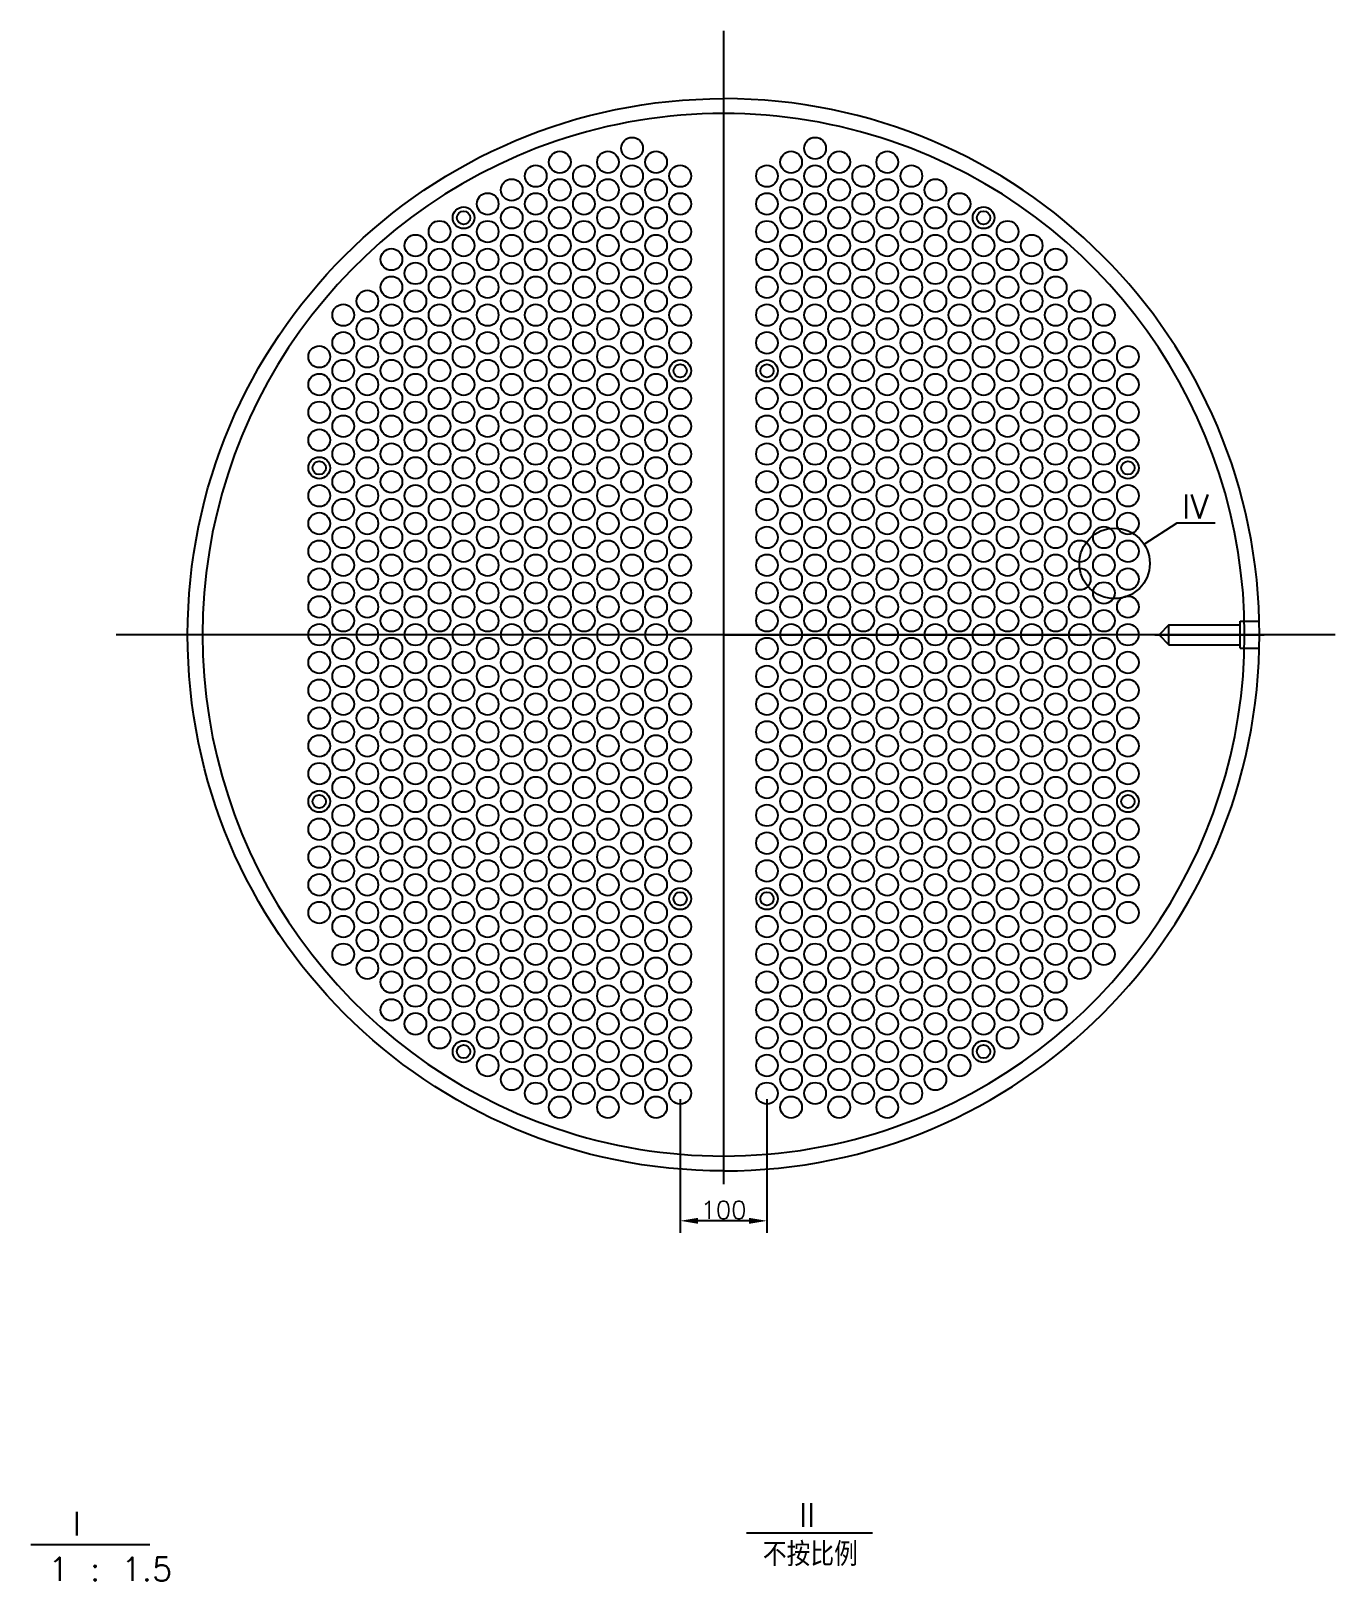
# Model space of a CAD drawing. Extents: x 49444 to 186345, y 41039 to 59803.
# Drawn here: x 130274 to 133563, y 49962 to 53870 of the extents above; entities that cross this region are included whole.
import ezdxf
from ezdxf.enums import TextEntityAlignment as Align

# ---------------------------------------------------------------- set-up
doc = ezdxf.new("R2010")
doc.units = 0
doc.header["$LTSCALE"] = 60
doc.header["$MEASUREMENT"] = 0
doc.header["$PDMODE"] = 3
doc.header["$PDSIZE"] = 0.001
doc.layers.get('0').update_dxf_attribs({"linetype": 'CONTINUOUS'})
doc.layers.get('DEFPOINTS').update_dxf_attribs({"linetype": 'CONTINUOUS'})
doc.styles.get("Standard").update_dxf_attribs({"font": 'txt.shx', "bigfont": 'hztxt.shx'})
doc.dimstyles.new('STANDARD$0', dxfattribs={"dimtxt": 3, "dimasz": 3, "dimexe": 2, "dimexo": 1, "dimgap": 0.5, "dimtad": 1, "dimdec": 0, "dimzin": 0, "dimdsep": 46, "dimtxsty": 'Standard', "dimcen": 1, "dimclrd": 256, "dimclre": 256, "dimclrt": 256, "dimadec": 0, "dimazin": 0, "dimtfac": 1.5, "dimtdec": 3, "dimtix": 1, "dimtmove": 0, "dimatfit": 2, "dimfxl": 0, "dimtolj": 1, "dimarcsym": 0})

# ---------------------------------------------------------------- blocks, each defined once
blk = doc.blocks.new('*D231')
at = {"lineweight": -2}
for p, q in [((131911.6, 51176.7), (131911.6, 50840.2)), ((132130.6, 51176.7), (132130.6, 50840.2)), ((132085.6, 50870.2), (131956.6, 50870.2))]:
    blk.add_line(p, q, dxfattribs=at)
for points in [[(131956.6, 50877.7), (131956.6, 50862.7), (131911.6, 50870.2)], [(132085.6, 50877.7), (132085.6, 50862.7), (132130.6, 50870.2)]]:
    blk.add_solid(points)
at = {"layer": 'DEFPOINTS', "color": 0}
for p in [(131911.6, 51191.7), (132130.6, 51191.7), (131911.6, 50870.2)]:
    blk.add_point(p, dxfattribs=at)
at = {"insert": (132021.1, 50897.6), "char_height": 45, "attachment_point": 5}
blk.add_mtext('\\A1;100', dxfattribs=at)

msp = doc.modelspace()

# ---------------------------------------------------------------- linework, layer by layer
for p, q in [((132021.138432, 53870.159637), (132021.138432, 50962.269197)), ((133563.352101, 52347.859232), (130489.067314, 52347.859232)), ((132853.182773, 52347.859237), (130562.388972, 52347.859237)), ((132853.182773, 52347.859237), (130562.388972, 52347.859237)), ((132960.411627, 52347.859237), (130588.841124, 52347.859237)), ((132021.138434, 52347.859237), (132939.419186, 52347.859237)), ((133108.474349, 52347.859232), (133385.080646, 52347.859232)), ((133144.560801, 52322.857985), (133324.150602, 52322.857985)), ((132078.581173, 50083.374473), (132396.404645, 50083.374473)), ((130274.228552, 50054.440233), (130573.928552, 50054.440233))]:
    msp.add_line(p, q)
for points in [[(132021.138434, 50996.114438, -0.9999993287), (132021.138434, 53699.604036, -0.318376864)], [(132021.138434, 50996.114438, 0.9999993287), (132021.138434, 53699.604036, 0.318376864)], [(132021.138432, 53662.167156, 0.0820985547), (131598.158488, 53592.243776, 0.0668410207)], [(132444.118381, 53592.243776, 0.0820985556), (132021.138432, 53662.167156, 0.0668410207)], [(131598.158487, 53592.243779, 0.716279559), (131598.158487, 51103.474695, 0.716279559)], [(133335.445593, 52347.859232, 0.3211924397), (132444.118382, 53592.243779, 0.3211924397)], [(132456.810497, 51107.861352, 0.318376864), (133335.445593, 52347.859232, 0.318376864)], [(131598.158488, 51103.474699, 0.0820985547), (132021.138432, 51033.551318, 0.0668410207)], [(132021.138432, 51033.551318, 0.0846706813), (132456.810496, 51107.861356, 0.0694072432)]]:
    msp.add_lwpolyline(points, format="xyb")
for points in [[(133081.800641, 52576.149229), (133164.920097, 52630.190054), (133260.707067, 52630.190054)], [(133144.560801, 52372.860485), (133119.741606, 52347.859235)], [(133144.560801, 52372.860485), (133324.150602, 52372.860485)], [(133144.560801, 52322.857985), (133144.560801, 52372.860485)], [(133324.150602, 52313.857535), (133324.150602, 52381.860935)], [(133324.150602, 52381.860935), (133372.45462, 52381.860935)], [(133119.741606, 52347.859235), (133144.560801, 52322.857985)], [(133324.150602, 52313.857535), (133372.45462, 52313.857535)]]:
    msp.add_lwpolyline(points)
for centre, radius in [((131790.253345, 53574.471956), 27.373622), ((132252.023524, 53574.471956), 27.373622), ((131608.176631, 53539.427497), 27.373622), ((131729.564931, 53539.427497), 27.373622), ((131850.947725, 53539.427497), 27.373622), ((132191.329144, 53539.427497), 27.373622), ((132312.711938, 53539.427497), 27.373622), ((132434.100238, 53539.427497), 27.373622), ((131547.488217, 53504.388086), 27.373622), ((131668.870551, 53504.388086), 27.373622), ((131790.253345, 53504.388086), 27.373622), ((131911.636597, 53504.388086), 27.373622), ((132130.640271, 53504.388086), 27.373622), ((132252.023524, 53504.388086), 27.373622), ((132373.406317, 53504.388086), 27.373622), ((132494.788652, 53504.388086), 27.373622), ((131486.793837, 53469.348675), 27.373622), ((131608.176631, 53469.348675), 27.373622), ((131729.564931, 53469.348675), 27.373622), ((131850.947725, 53469.348675), 27.373622), ((132191.329144, 53469.348675), 27.373622), ((132312.711938, 53469.348675), 27.373622), ((132434.100238, 53469.348675), 27.373622), ((132555.483032, 53469.348675), 27.373622), ((131365.411043, 53399.270772), 27.373622), ((131426.105423, 53434.309724), 27.373622), ((131486.793837, 53399.270772), 27.373622), ((131547.488217, 53434.309724), 27.373622), ((131608.176631, 53399.270772), 27.373622), ((131668.870551, 53434.309724), 27.373622), ((131729.564931, 53399.270772), 27.373622), ((131790.253345, 53434.309724), 27.373622), ((131850.947725, 53399.270772), 27.373622), ((131911.636597, 53434.309724), 27.373622), ((132130.640271, 53434.309724), 27.373622), ((132191.329144, 53399.270772), 27.373622), ((132252.023524, 53434.309724), 27.373622), ((132312.711938, 53399.270772), 27.373622), ((132373.406317, 53434.309724), 27.373622), ((132434.100238, 53399.270772), 27.373622), ((132494.788652, 53434.309724), 27.373622), ((132555.483032, 53399.270772), 27.373622), ((132616.171446, 53434.309724), 27.373622), ((132676.865825, 53399.270772), 27.373622), ((131304.72263, 53364.225854), 27.373622), ((131365.411043, 53399.270772), 16.743263), ((131426.105423, 53364.225854), 27.373622), ((131547.488217, 53364.225854), 27.373622), ((131668.870551, 53364.225854), 27.373622), ((131790.253345, 53364.225854), 27.373622), ((131911.636597, 53364.225854), 27.373622), ((132130.640271, 53364.225854), 27.373622), ((132252.023524, 53364.225854), 27.373622), ((132373.406317, 53364.225854), 27.373622), ((132494.788652, 53364.225854), 27.373622), ((132616.171446, 53364.225854), 27.373622), ((132676.865825, 53399.270772), 16.743263), ((132737.554239, 53364.225854), 27.373622), ((131244.02825, 53329.186443), 27.373622), ((131365.411043, 53329.186443), 27.373622), ((131486.793837, 53329.186443), 27.373622), ((131608.176631, 53329.186443), 27.373622), ((131729.564931, 53329.186443), 27.373622), ((131850.947725, 53329.186443), 27.373622), ((132191.329144, 53329.186443), 27.373622), ((132312.711938, 53329.186443), 27.373622), ((132434.100238, 53329.186443), 27.373622), ((132555.483032, 53329.186443), 27.373622), ((132676.865825, 53329.186443), 27.373622), ((132798.248619, 53329.186443), 27.373622), ((131183.339836, 53294.152998), 27.373622), ((131304.72263, 53294.147491), 27.373622), ((131426.105423, 53294.147491), 27.373622), ((131547.488217, 53294.147491), 27.373622), ((131668.870551, 53294.147491), 27.373622), ((131790.253345, 53294.147491), 27.373622), ((131911.636597, 53294.147491), 27.373622), ((132130.640271, 53294.147491), 27.373622), ((132252.023524, 53294.147491), 27.373622), ((132373.406317, 53294.147491), 27.373622), ((132494.788652, 53294.147491), 27.373622), ((132616.171446, 53294.147491), 27.373622), ((132737.554239, 53294.147491), 27.373622), ((132858.937033, 53294.152998), 27.373622), ((131244.02825, 53259.108539), 27.373622), ((131365.411043, 53259.108539), 27.373622), ((131486.793837, 53259.108539), 27.373622), ((131608.176631, 53259.108539), 27.373622), ((131729.564931, 53259.108539), 27.373622), ((131850.947725, 53259.108539), 27.373622), ((132191.329144, 53259.108539), 27.373622), ((132312.711938, 53259.108539), 27.373622), ((132434.100238, 53259.108539), 27.373622), ((132555.483032, 53259.108539), 27.373622), ((132676.865825, 53259.108539), 27.373622), ((132798.248619, 53259.108539), 27.373622), ((131183.339836, 53224.069128), 27.373622), ((131304.72263, 53224.069128), 27.373622), ((131426.105423, 53224.069128), 27.373622), ((131547.488217, 53224.069128), 27.373622), ((131668.870551, 53224.069128), 27.373622), ((131790.253345, 53224.069128), 27.373622), ((131911.636597, 53224.069128), 27.373622), ((132130.640271, 53224.069128), 27.373622), ((132252.023524, 53224.069128), 27.373622), ((132373.406317, 53224.069128), 27.373622), ((132494.788652, 53224.069128), 27.373622), ((132616.171446, 53224.069128), 27.373622), ((132737.554239, 53224.069128), 27.373622), ((132858.937033, 53224.069128), 27.373622), ((131122.645915, 53189.024669), 27.373622), ((131244.02825, 53189.024669), 27.373622), ((131365.411043, 53189.024669), 27.373622), ((131486.793837, 53189.024669), 27.373622), ((131608.176631, 53189.024669), 27.373622), ((131729.564931, 53189.024669), 27.373622), ((131850.947725, 53189.024669), 27.373622), ((132191.329144, 53189.024669), 27.373622), ((132312.711938, 53189.024669), 27.373622), ((132434.100238, 53189.024669), 27.373622), ((132555.483032, 53189.024669), 27.373622), ((132676.865825, 53189.024669), 27.373622), ((132798.248619, 53189.024669), 27.373622), ((132919.630953, 53189.024669), 27.373622), ((131061.951535, 53153.985258), 27.373622), ((131183.339836, 53153.985258), 27.373622), ((131304.72263, 53153.985258), 27.373622), ((131426.105423, 53153.985258), 27.373622), ((131547.488217, 53153.985258), 27.373622), ((131668.870551, 53153.985258), 27.373622), ((131790.253345, 53153.985258), 27.373622), ((131911.636597, 53153.985258), 27.373622), ((132130.640271, 53153.985258), 27.373622), ((132252.023524, 53153.985258), 27.373622), ((132373.406317, 53153.985258), 27.373622), ((132494.788652, 53153.985258), 27.373622), ((132616.171446, 53153.985258), 27.373622), ((132737.554239, 53153.985258), 27.373622), ((132858.937033, 53153.985258), 27.373622), ((132980.325333, 53153.985258), 27.373622), ((131061.951535, 53083.906896), 27.373622), ((131122.645915, 53118.945847), 27.373622), ((131183.339836, 53083.906896), 27.373622), ((131244.02825, 53118.945847), 27.373622), ((131304.72263, 53083.906896), 27.373622), ((131365.411043, 53118.945847), 27.373622), ((131426.105423, 53083.906896), 27.373622), ((131486.793837, 53118.945847), 27.373622), ((131547.488217, 53083.906896), 27.373622), ((131608.176631, 53118.945847), 27.373622), ((131668.870551, 53083.906896), 27.373622), ((131729.564931, 53118.945847), 27.373622), ((131790.253345, 53083.906896), 27.373622), ((131850.947725, 53118.945847), 27.373622), ((131911.636597, 53083.906896), 27.373622), ((132130.640271, 53083.906896), 27.373622), ((132191.329144, 53118.945847), 27.373622), ((132252.023524, 53083.906896), 27.373622), ((132312.711938, 53118.945847), 27.373622), ((132373.406317, 53083.906896), 27.373622), ((132434.100238, 53118.945847), 27.373622), ((132494.788652, 53083.906896), 27.373622), ((132555.483032, 53118.945847), 27.373622), ((132616.171446, 53083.906896), 27.373622), ((132676.865825, 53118.945847), 27.373622), ((132737.554239, 53083.906896), 27.373622), ((132798.248619, 53118.945847), 27.373622), ((132858.937033, 53083.906896), 27.373622), ((132919.630953, 53118.945847), 27.373622), ((132980.325333, 53083.906896), 27.373622), ((131001.263122, 53048.867944), 27.373622), ((131122.645915, 53048.867944), 27.373622), ((131244.02825, 53048.867944), 27.373622), ((131365.411043, 53048.867944), 27.373622), ((131486.793837, 53048.867944), 27.373622), ((131608.176631, 53048.867944), 27.373622), ((131729.564931, 53048.867944), 27.373622), ((131850.947725, 53048.867944), 27.373622), ((132191.329144, 53048.867944), 27.373622), ((132312.711938, 53048.867944), 27.373622), ((132434.100238, 53048.867944), 27.373622), ((132555.483032, 53048.867944), 27.373622), ((132676.865825, 53048.867944), 27.373622), ((132798.248619, 53048.867944), 27.373622), ((132919.630953, 53048.867944), 27.373622), ((133041.013747, 53048.867944), 27.373622), ((131061.951535, 53013.823026), 27.373622), ((131183.339836, 53013.823026), 27.373622), ((131304.72263, 53013.823026), 27.373622), ((131426.105423, 53013.823026), 27.373622), ((131547.488217, 53013.823026), 27.373622), ((131668.870551, 53013.823026), 27.373622), ((131790.253345, 53013.823026), 27.373622), ((131911.636597, 53013.428846), 27.373622), ((132130.640271, 53013.428846), 27.373622), ((132252.023524, 53013.823026), 27.373622), ((132373.406317, 53013.823026), 27.373622), ((132494.788652, 53013.823026), 27.373622), ((132616.171446, 53013.823026), 27.373622), ((132737.554239, 53013.823026), 27.373622), ((132858.937033, 53013.823026), 27.373622), ((132980.325333, 53013.823026), 27.373622), ((131001.263122, 52978.783615), 27.373622), ((131122.645915, 52978.783615), 27.373622), ((131244.02825, 52978.783615), 27.373622), ((131365.411043, 52978.783615), 27.373622), ((131486.793837, 52978.783615), 27.373622), ((131608.176631, 52978.783615), 27.373622), ((131729.564931, 52978.783615), 27.373622), ((131850.947725, 52978.783615), 27.373622), ((131911.636597, 53013.428846), 16.743263), ((132130.640271, 53013.428846), 16.743263), ((132191.329144, 52978.783615), 27.373622), ((132312.711938, 52978.783615), 27.373622), ((132434.100238, 52978.783615), 27.373622), ((132555.483032, 52978.783615), 27.373622), ((132676.865825, 52978.783615), 27.373622), ((132798.248619, 52978.783615), 27.373622), ((132919.630953, 52978.783615), 27.373622), ((133041.013747, 52978.783615), 27.373622), ((131061.951535, 52943.744663), 27.373622), ((131183.339836, 52943.744663), 27.373622), ((131304.72263, 52943.744663), 27.373622), ((131426.105423, 52943.744663), 27.373622), ((131547.488217, 52943.744663), 27.373622), ((131668.870551, 52943.744663), 27.373622), ((131790.253345, 52943.744663), 27.373622), ((131911.636597, 52943.744663), 27.373622), ((132130.640271, 52943.744663), 27.373622), ((132252.023524, 52943.744663), 27.373622), ((132373.406317, 52943.744663), 27.373622), ((132494.788652, 52943.744663), 27.373622), ((132616.171446, 52943.744663), 27.373622), ((132737.554239, 52943.744663), 27.373622), ((132858.937033, 52943.744663), 27.373622), ((132980.325333, 52943.744663), 27.373622), ((131001.263122, 52908.705711), 27.373622), ((131122.645915, 52908.705711), 27.373622), ((131244.02825, 52908.705711), 27.373622), ((131365.411043, 52908.705711), 27.373622), ((131486.793837, 52908.705711), 27.373622), ((131608.176631, 52908.705711), 27.373622), ((131729.564931, 52908.705711), 27.373622), ((131850.947725, 52908.705711), 27.373622), ((132191.329144, 52908.705711), 27.373622), ((132312.711938, 52908.705711), 27.373622), ((132434.100238, 52908.705711), 27.373622), ((132555.483032, 52908.705711), 27.373622), ((132676.865825, 52908.705711), 27.373622), ((132798.248619, 52908.705711), 27.373622), ((132919.630953, 52908.705711), 27.373622), ((133041.013747, 52908.705711), 27.373622), ((131061.951535, 52873.660793), 27.373622), ((131183.339836, 52873.660793), 27.373622), ((131304.72263, 52873.660793), 27.373622), ((131426.105423, 52873.660793), 27.373622), ((131547.488217, 52873.660793), 27.373622), ((131668.870551, 52873.660793), 27.373622), ((131790.253345, 52873.660793), 27.373622), ((131911.636597, 52873.660793), 27.373622), ((132130.640271, 52873.660793), 27.373622), ((132252.023524, 52873.660793), 27.373622), ((132373.406317, 52873.660793), 27.373622), ((132494.788652, 52873.660793), 27.373622), ((132616.171446, 52873.660793), 27.373622), ((132737.554239, 52873.660793), 27.373622), ((132858.937033, 52873.660793), 27.373622), ((132980.325333, 52873.660793), 27.373622), ((131001.263122, 52838.621382), 27.373622), ((131122.645915, 52838.621382), 27.373622), ((131244.02825, 52838.621382), 27.373622), ((131365.411043, 52838.621382), 27.373622), ((131486.793837, 52838.621382), 27.373622), ((131608.176631, 52838.621382), 27.373622), ((131729.564931, 52838.621382), 27.373622), ((131850.947725, 52838.621382), 27.373622), ((132191.329144, 52838.621382), 27.373622), ((132312.711938, 52838.621382), 27.373622), ((132434.100238, 52838.621382), 27.373622), ((132555.483032, 52838.621382), 27.373622), ((132676.865825, 52838.621382), 27.373622), ((132798.248619, 52838.621382), 27.373622), ((132919.630953, 52838.621382), 27.373622), ((133041.013747, 52838.621382), 27.373622), ((131061.951535, 52803.58243), 27.373622), ((131183.339836, 52803.58243), 27.373622), ((131304.72263, 52803.58243), 27.373622), ((131426.105423, 52803.58243), 27.373622), ((131547.488217, 52803.58243), 27.373622), ((131668.870551, 52803.58243), 27.373622), ((131790.253345, 52803.58243), 27.373622), ((131911.636597, 52803.58243), 27.373622), ((132130.640271, 52803.58243), 27.373622), ((132252.023524, 52803.58243), 27.373622), ((132373.406317, 52803.58243), 27.373622), ((132494.788652, 52803.58243), 27.373622), ((132616.171446, 52803.58243), 27.373622), ((132737.554239, 52803.58243), 27.373622), ((132858.937033, 52803.58243), 27.373622), ((132980.325333, 52803.58243), 27.373622), ((131001.263122, 52768.543478), 27.373622), ((131001.263122, 52768.543478), 16.743263), ((131061.951535, 52733.504067), 27.373622), ((131122.645915, 52768.543478), 27.373622), ((131183.339836, 52733.504067), 27.373622), ((131244.02825, 52768.543478), 27.373622), ((131304.72263, 52733.504067), 27.373622), ((131365.411043, 52768.543478), 27.373622), ((131426.105423, 52733.504067), 27.373622), ((131486.793837, 52768.543478), 27.373622), ((131547.488217, 52733.504067), 27.373622), ((131608.176631, 52768.543478), 27.373622), ((131668.870551, 52733.504067), 27.373622), ((131729.564931, 52768.543478), 27.373622), ((131790.253345, 52733.504067), 27.373622), ((131850.947725, 52768.543478), 27.373622), ((131911.636597, 52733.504067), 27.373622), ((132130.640271, 52733.504067), 27.373622), ((132191.329144, 52768.543478), 27.373622), ((132252.023524, 52733.504067), 27.373622), ((132312.711938, 52768.543478), 27.373622), ((132373.406317, 52733.504067), 27.373622), ((132434.100238, 52768.543478), 27.373622), ((132494.788652, 52733.504067), 27.373622), ((132555.483032, 52768.543478), 27.373622), ((132616.171446, 52733.504067), 27.373622), ((132676.865825, 52768.543478), 27.373622), ((132737.554239, 52733.504067), 27.373622), ((132798.248619, 52768.543478), 27.373622), ((132858.937033, 52733.504067), 27.373622), ((132919.630953, 52768.543478), 27.373622), ((132980.325333, 52733.504067), 27.373622), ((133041.013747, 52768.543478), 27.373622), ((133041.013747, 52768.543478), 16.743263), ((131001.263122, 52698.45915), 27.373622), ((131122.645915, 52698.45915), 27.373622), ((131244.02825, 52698.45915), 27.373622), ((131365.411043, 52698.45915), 27.373622), ((131486.793837, 52698.45915), 27.373622), ((131608.176631, 52698.45915), 27.373622), ((131729.564931, 52698.45915), 27.373622), ((131850.947725, 52698.45915), 27.373622), ((132191.329144, 52698.45915), 27.373622), ((132312.711938, 52698.45915), 27.373622), ((132434.100238, 52698.45915), 27.373622), ((132555.483032, 52698.45915), 27.373622), ((132676.865825, 52698.45915), 27.373622), ((132798.248619, 52698.45915), 27.373622), ((132919.630953, 52698.45915), 27.373622), ((133041.013747, 52698.45915), 27.373622), ((131061.951535, 52663.420198), 27.373622), ((131183.339836, 52663.420198), 27.373622), ((131304.72263, 52663.420198), 27.373622), ((131426.105423, 52663.420198), 27.373622), ((131547.488217, 52663.420198), 27.373622), ((131668.870551, 52663.420198), 27.373622), ((131790.253345, 52663.420198), 27.373622), ((131911.636597, 52663.420198), 27.373622), ((132130.640271, 52663.420198), 27.373622), ((132252.023524, 52663.420198), 27.373622), ((132373.406317, 52663.420198), 27.373622), ((132494.788652, 52663.420198), 27.373622), ((132616.171446, 52663.420198), 27.373622), ((132737.554239, 52663.420198), 27.373622), ((132858.937033, 52663.420198), 27.373622), ((132980.325333, 52663.420198), 27.373622), ((131001.263122, 52628.380787), 27.373622), ((131122.645915, 52628.380787), 27.373622), ((131244.02825, 52628.380787), 27.373622), ((131365.411043, 52628.380787), 27.373622), ((131486.793837, 52628.380787), 27.373622), ((131608.176631, 52628.380787), 27.373622), ((131729.564931, 52628.380787), 27.373622), ((131850.947725, 52628.380787), 27.373622), ((132191.329144, 52628.380787), 27.373622), ((132312.711938, 52628.380787), 27.373622), ((132434.100238, 52628.380787), 27.373622), ((132555.483032, 52628.380787), 27.373622), ((132676.865825, 52628.380787), 27.373622), ((132798.248619, 52628.380787), 27.373622), ((132919.630953, 52628.380787), 27.373622), ((133041.013747, 52628.380787), 27.373622), ((131061.951535, 52593.341835), 27.373622), ((131183.339836, 52593.341835), 27.373622), ((131304.72263, 52593.341835), 27.373622), ((131426.105423, 52593.341835), 27.373622), ((131547.488217, 52593.341835), 27.373622), ((131668.870551, 52593.341835), 27.373622), ((131790.253345, 52593.341835), 27.373622), ((131911.636597, 52593.341835), 27.373622), ((132130.640271, 52593.341835), 27.373622), ((132252.023524, 52593.341835), 27.373622), ((132373.406317, 52593.341835), 27.373622), ((132494.788652, 52593.341835), 27.373622), ((132616.171446, 52593.341835), 27.373622), ((132737.554239, 52593.341835), 27.373622), ((132858.937033, 52593.341835), 27.373622), ((133007.330846, 52527.732054), 88.825521), ((132980.325333, 52593.341835), 27.373622), ((131001.263122, 52558.302424), 27.373622), ((131122.645915, 52558.302424), 27.373622), ((131244.02825, 52558.302424), 27.373622), ((131365.411043, 52558.302424), 27.373622), ((131486.793837, 52558.302424), 27.373622), ((131608.176631, 52558.302424), 27.373622), ((131729.564931, 52558.302424), 27.373622), ((131850.947725, 52558.302424), 27.373622), ((132191.329144, 52558.302424), 27.373622), ((132312.711938, 52558.302424), 27.373622), ((132434.100238, 52558.302424), 27.373622), ((132555.483032, 52558.302424), 27.373622), ((132676.865825, 52558.302424), 27.373622), ((132798.248619, 52558.302424), 27.373622), ((132919.630953, 52558.302424), 27.373622), ((133041.013747, 52558.302424), 27.373622), ((131061.951535, 52523.257965), 27.373622), ((131183.339836, 52523.257965), 27.373622), ((131304.72263, 52523.257965), 27.373622), ((131426.105423, 52523.257965), 27.373622), ((131547.488217, 52523.257965), 27.373622), ((131668.870551, 52523.257965), 27.373622), ((131790.253345, 52523.257965), 27.373622), ((131911.636597, 52523.257965), 27.373622), ((132130.640271, 52523.257965), 27.373622), ((132252.023524, 52523.257965), 27.373622), ((132373.406317, 52523.257965), 27.373622), ((132494.788652, 52523.257965), 27.373622), ((132616.171446, 52523.257965), 27.373622), ((132737.554239, 52523.257965), 27.373622), ((132858.937033, 52523.257965), 27.373622), ((132980.325333, 52523.257965), 27.373622), ((131001.263122, 52488.218554), 27.373622), ((131122.645915, 52488.218554), 27.373622), ((131244.02825, 52488.218554), 27.373622), ((131365.411043, 52488.218554), 27.373622), ((131486.793837, 52488.218554), 27.373622), ((131608.176631, 52488.218554), 27.373622), ((131729.564931, 52488.218554), 27.373622), ((131850.947725, 52488.218554), 27.373622), ((132191.329144, 52488.218554), 27.373622), ((132312.711938, 52488.218554), 27.373622), ((132434.100238, 52488.218554), 27.373622), ((132555.483032, 52488.218554), 27.373622), ((132676.865825, 52488.218554), 27.373622), ((132798.248619, 52488.218554), 27.373622), ((132919.630953, 52488.218554), 27.373622), ((133041.013747, 52488.218554), 27.373622), ((131061.951535, 52453.179143), 27.373622), ((131183.339836, 52453.179143), 27.373622), ((131304.72263, 52453.179143), 27.373622), ((131426.105423, 52453.179143), 27.373622), ((131547.488217, 52453.179143), 27.373622), ((131668.870551, 52453.179143), 27.373622), ((131790.253345, 52453.179143), 27.373622), ((131911.636597, 52453.179143), 27.373622), ((132130.640271, 52453.179143), 27.373622), ((132252.023524, 52453.179143), 27.373622), ((132373.406317, 52453.179143), 27.373622), ((132494.788652, 52453.179143), 27.373622), ((132616.171446, 52453.179143), 27.373622), ((132737.554239, 52453.179143), 27.373622), ((132858.937033, 52453.179143), 27.373622), ((132980.325333, 52453.179143), 27.373622), ((131001.263122, 52418.140191), 27.373622), ((131061.951535, 52383.095732), 27.373622), ((131122.645915, 52418.140191), 27.373622), ((131183.339836, 52383.095732), 27.373622), ((131244.02825, 52418.140191), 27.373622), ((131304.72263, 52383.095732), 27.373622), ((131365.411043, 52418.140191), 27.373622), ((131426.105423, 52383.095732), 27.373622), ((131486.793837, 52418.140191), 27.373622), ((131547.488217, 52383.095732), 27.373622), ((131608.176631, 52418.140191), 27.373622), ((131668.870551, 52383.095732), 27.373622), ((131729.564931, 52418.140191), 27.373622), ((131790.253345, 52383.095732), 27.373622), ((131850.947725, 52418.140191), 27.373622), ((131911.636597, 52383.095732), 27.373622), ((132130.640271, 52383.095732), 27.373622), ((132191.329144, 52418.140191), 27.373622), ((132252.023524, 52383.095732), 27.373622), ((132312.711938, 52418.140191), 27.373622), ((132373.406317, 52383.095732), 27.373622), ((132434.100238, 52418.140191), 27.373622), ((132494.788652, 52383.095732), 27.373622), ((132555.483032, 52418.140191), 27.373622), ((132616.171446, 52383.095732), 27.373622), ((132676.865825, 52418.140191), 27.373622), ((132737.554239, 52383.095732), 27.373622), ((132798.248619, 52418.140191), 27.373622), ((132858.937033, 52383.095732), 27.373622), ((132919.630953, 52418.140191), 27.373622), ((132980.325333, 52383.095732), 27.373622), ((133041.013747, 52418.140191), 27.373622), ((131001.263122, 52348.056322), 27.373622), ((131122.645915, 52348.056322), 27.373622), ((131244.02825, 52348.056322), 27.373622), ((131365.411043, 52348.056322), 27.373622), ((131486.793837, 52348.056322), 27.373622), ((131608.176631, 52348.056322), 27.373622), ((131729.564931, 52348.056322), 27.373622), ((131850.947725, 52348.056322), 27.373622), ((132191.329144, 52348.056322), 27.373622), ((132312.711938, 52348.056322), 27.373622), ((132434.100238, 52348.056322), 27.373622), ((132555.483032, 52348.056322), 27.373622), ((132676.865825, 52348.056322), 27.373622), ((132798.248619, 52348.056322), 27.373622), ((132919.630953, 52348.056322), 27.373622), ((133041.013747, 52348.056322), 27.373622), ((131061.951535, 52313.016911), 27.373622), ((131183.339836, 52313.016911), 27.373622), ((131304.72263, 52313.016911), 27.373622), ((131426.105423, 52313.016911), 27.373622), ((131547.488217, 52313.016911), 27.373622), ((131668.870551, 52313.016911), 27.373622), ((131790.253345, 52313.016911), 27.373622), ((131911.636597, 52313.016911), 27.373622), ((132130.640271, 52313.016911), 27.373622), ((132252.023524, 52313.016911), 27.373622), ((132373.406317, 52313.016911), 27.373622), ((132494.788652, 52313.016911), 27.373622), ((132616.171446, 52313.016911), 27.373622), ((132737.554239, 52313.016911), 27.373622), ((132858.937033, 52313.016911), 27.373622), ((132980.325333, 52313.016911), 27.373622), ((131001.263122, 52277.977959), 27.373622), ((131122.645915, 52277.977959), 27.373622), ((131244.02825, 52277.977959), 27.373622), ((131365.411043, 52277.977959), 27.373622), ((131486.793837, 52277.977959), 27.373622), ((131608.176631, 52277.977959), 27.373622), ((131729.564931, 52277.977959), 27.373622), ((131850.947725, 52277.977959), 27.373622), ((132191.329144, 52277.977959), 27.373622), ((132312.711938, 52277.977959), 27.373622), ((132434.100238, 52277.977959), 27.373622), ((132555.483032, 52277.977959), 27.373622), ((132676.865825, 52277.977959), 27.373622), ((132798.248619, 52277.977959), 27.373622), ((132919.630953, 52277.977959), 27.373622), ((133041.013747, 52277.977959), 27.373622), ((131061.951535, 52242.939007), 27.373622), ((131183.339836, 52242.939007), 27.373622), ((131304.72263, 52242.939007), 27.373622), ((131426.105423, 52242.939007), 27.373622), ((131547.488217, 52242.939007), 27.373622), ((131668.870551, 52242.939007), 27.373622), ((131790.253345, 52242.939007), 27.373622), ((131911.636597, 52242.939007), 27.373622), ((132130.640271, 52242.939007), 27.373622), ((132252.023524, 52242.939007), 27.373622), ((132373.406317, 52242.939007), 27.373622), ((132494.788652, 52242.939007), 27.373622), ((132616.171446, 52242.939007), 27.373622), ((132737.554239, 52242.939007), 27.373622), ((132858.937033, 52242.939007), 27.373622), ((132980.325333, 52242.939007), 27.373622), ((131001.263122, 52207.894089), 27.373622), ((131122.645915, 52207.894089), 27.373622), ((131244.02825, 52207.894089), 27.373622), ((131365.411043, 52207.894089), 27.373622), ((131486.793837, 52207.894089), 27.373622), ((131608.176631, 52207.894089), 27.373622), ((131729.564931, 52207.894089), 27.373622), ((131850.947725, 52207.894089), 27.373622), ((132191.329144, 52207.894089), 27.373622), ((132312.711938, 52207.894089), 27.373622), ((132434.100238, 52207.894089), 27.373622), ((132555.483032, 52207.894089), 27.373622), ((132676.865825, 52207.894089), 27.373622), ((132798.248619, 52207.894089), 27.373622), ((132919.630953, 52207.894089), 27.373622), ((133041.013747, 52207.894089), 27.373622), ((131061.951535, 52172.854678), 27.373622), ((131183.339836, 52172.854678), 27.373622), ((131304.72263, 52172.854678), 27.373622), ((131426.105423, 52172.854678), 27.373622), ((131547.488217, 52172.854678), 27.373622), ((131668.870551, 52172.854678), 27.373622), ((131790.253345, 52172.854678), 27.373622), ((131911.636597, 52172.854678), 27.373622), ((132130.640271, 52172.854678), 27.373622), ((132252.023524, 52172.854678), 27.373622), ((132373.406317, 52172.854678), 27.373622), ((132494.788652, 52172.854678), 27.373622), ((132616.171446, 52172.854678), 27.373622), ((132737.554239, 52172.854678), 27.373622), ((132858.937033, 52172.854678), 27.373622), ((132980.325333, 52172.854678), 27.373622), ((131001.263122, 52137.815726), 27.373622), ((131122.645915, 52137.815726), 27.373622), ((131244.02825, 52137.815726), 27.373622), ((131365.411043, 52137.815726), 27.373622), ((131486.793837, 52137.815726), 27.373622), ((131608.176631, 52137.815726), 27.373622), ((131729.564931, 52137.815726), 27.373622), ((131850.947725, 52137.815726), 27.373622), ((132191.329144, 52137.815726), 27.373622), ((132312.711938, 52137.815726), 27.373622), ((132434.100238, 52137.815726), 27.373622), ((132555.483032, 52137.815726), 27.373622), ((132676.865825, 52137.815726), 27.373622), ((132798.248619, 52137.815726), 27.373622), ((132919.630953, 52137.815726), 27.373622), ((133041.013747, 52137.815726), 27.373622), ((131001.263122, 52067.737363), 27.373622), ((131061.951535, 52102.776315), 27.373622), ((131122.645915, 52067.737363), 27.373622), ((131183.339836, 52102.776315), 27.373622), ((131244.02825, 52067.737363), 27.373622), ((131304.72263, 52102.776315), 27.373622), ((131365.411043, 52067.737363), 27.373622), ((131426.105423, 52102.776315), 27.373622), ((131486.793837, 52067.737363), 27.373622), ((131547.488217, 52102.776315), 27.373622), ((131608.176631, 52067.737363), 27.373622), ((131668.870551, 52102.776315), 27.373622), ((131729.564931, 52067.737363), 27.373622), ((131790.253345, 52102.776315), 27.373622), ((131850.947725, 52067.737363), 27.373622), ((131911.636597, 52102.776315), 27.373622), ((132130.640271, 52102.776315), 27.373622), ((132191.329144, 52067.737363), 27.373622), ((132252.023524, 52102.776315), 27.373622), ((132312.711938, 52067.737363), 27.373622), ((132373.406317, 52102.776315), 27.373622), ((132434.100238, 52067.737363), 27.373622), ((132494.788652, 52102.776315), 27.373622), ((132555.483032, 52067.737363), 27.373622), ((132616.171446, 52102.776315), 27.373622), ((132676.865825, 52067.737363), 27.373622), ((132737.554239, 52102.776315), 27.373622), ((132798.248619, 52067.737363), 27.373622), ((132858.937033, 52102.776315), 27.373622), ((132919.630953, 52067.737363), 27.373622), ((132980.325333, 52102.776315), 27.373622), ((133041.013747, 52067.737363), 27.373622), ((131061.951535, 52032.692445), 27.373622), ((131183.339836, 52032.692445), 27.373622), ((131304.72263, 52032.692445), 27.373622), ((131426.105423, 52032.692445), 27.373622), ((131547.488217, 52032.692445), 27.373622), ((131668.870551, 52032.692445), 27.373622), ((131790.253345, 52032.692445), 27.373622), ((131911.636597, 52032.692445), 27.373622), ((132130.640271, 52032.692445), 27.373622), ((132252.023524, 52032.692445), 27.373622), ((132373.406317, 52032.692445), 27.373622), ((132494.788652, 52032.692445), 27.373622), ((132616.171446, 52032.692445), 27.373622), ((132737.554239, 52032.692445), 27.373622), ((132858.937033, 52032.692445), 27.373622), ((132980.325333, 52032.692445), 27.373622), ((131001.263122, 51997.653494), 27.373622), ((131122.645915, 51997.653494), 27.373622), ((131244.02825, 51997.653494), 27.373622), ((131365.411043, 51997.653494), 27.373622), ((131486.793837, 51997.653494), 27.373622), ((131608.176631, 51997.653494), 27.373622), ((131729.564931, 51997.653494), 27.373622), ((131850.947725, 51997.653494), 27.373622), ((132191.329144, 51997.653494), 27.373622), ((132312.711938, 51997.653494), 27.373622), ((132434.100238, 51997.653494), 27.373622), ((132555.483032, 51997.653494), 27.373622), ((132676.865825, 51997.653494), 27.373622), ((132798.248619, 51997.653494), 27.373622), ((132919.630953, 51997.653494), 27.373622), ((133041.013747, 51997.653494), 27.373622), ((131061.951535, 51962.614083), 27.373622), ((131183.339836, 51962.614083), 27.373622), ((131304.72263, 51962.614083), 27.373622), ((131426.105423, 51962.614083), 27.373622), ((131547.488217, 51962.614083), 27.373622), ((131668.870551, 51962.614083), 27.373622), ((131790.253345, 51962.614083), 27.373622), ((131911.636597, 51962.614083), 27.373622), ((132130.640271, 51962.614083), 27.373622), ((132252.023524, 51962.614083), 27.373622), ((132373.406317, 51962.614083), 27.373622), ((132494.788652, 51962.614083), 27.373622), ((132616.171446, 51962.614083), 27.373622), ((132737.554239, 51962.614083), 27.373622), ((132858.937033, 51962.614083), 27.373622), ((132980.325333, 51962.614083), 27.373622), ((131001.263122, 51927.575131), 27.373622), ((131001.263122, 51927.575131), 16.743263), ((131122.645915, 51927.575131), 27.373622), ((131244.02825, 51927.575131), 27.373622), ((131365.411043, 51927.575131), 27.373622), ((131486.793837, 51927.575131), 27.373622), ((131608.176631, 51927.575131), 27.373622), ((131729.564931, 51927.575131), 27.373622), ((131850.947725, 51927.575131), 27.373622), ((132191.329144, 51927.575131), 27.373622), ((132312.711938, 51927.575131), 27.373622), ((132434.100238, 51927.575131), 27.373622), ((132555.483032, 51927.575131), 27.373622), ((132676.865825, 51927.575131), 27.373622), ((132798.248619, 51927.575131), 27.373622), ((132919.630953, 51927.575131), 27.373622), ((133041.013747, 51927.575131), 27.373622), ((133041.013747, 51927.575131), 16.743263), ((131061.951535, 51892.530213), 27.373622), ((131183.339836, 51892.530213), 27.373622), ((131304.72263, 51892.530213), 27.373622), ((131426.105423, 51892.530213), 27.373622), ((131547.488217, 51892.530213), 27.373622), ((131668.870551, 51892.530213), 27.373622), ((131790.253345, 51892.530213), 27.373622), ((131911.636597, 51892.530213), 27.373622), ((132130.640271, 51892.530213), 27.373622), ((132252.023524, 51892.530213), 27.373622), ((132373.406317, 51892.530213), 27.373622), ((132494.788652, 51892.530213), 27.373622), ((132616.171446, 51892.530213), 27.373622), ((132737.554239, 51892.530213), 27.373622), ((132858.937033, 51892.530213), 27.373622), ((132980.325333, 51892.530213), 27.373622), ((131001.263122, 51857.491261), 27.373622), ((131122.645915, 51857.491261), 27.373622), ((131244.02825, 51857.491261), 27.373622), ((131365.411043, 51857.491261), 27.373622), ((131486.793837, 51857.491261), 27.373622), ((131608.176631, 51857.491261), 27.373622), ((131729.564931, 51857.491261), 27.373622), ((131850.947725, 51857.491261), 27.373622), ((132191.329144, 51857.491261), 27.373622), ((132312.711938, 51857.491261), 27.373622), ((132434.100238, 51857.491261), 27.373622), ((132555.483032, 51857.491261), 27.373622), ((132676.865825, 51857.491261), 27.373622), ((132798.248619, 51857.491261), 27.373622), ((132919.630953, 51857.491261), 27.373622), ((133041.013747, 51857.491261), 27.373622), ((131061.951535, 51822.45185), 27.373622), ((131183.339836, 51822.45185), 27.373622), ((131304.72263, 51822.45185), 27.373622), ((131426.105423, 51822.45185), 27.373622), ((131547.488217, 51822.45185), 27.373622), ((131668.870551, 51822.45185), 27.373622), ((131790.253345, 51822.45185), 27.373622), ((131911.636597, 51822.45185), 27.373622), ((132130.640271, 51822.45185), 27.373622), ((132252.023524, 51822.45185), 27.373622), ((132373.406317, 51822.45185), 27.373622), ((132494.788652, 51822.45185), 27.373622), ((132616.171446, 51822.45185), 27.373622), ((132737.554239, 51822.45185), 27.373622), ((132858.937033, 51822.45185), 27.373622), ((132980.325333, 51822.45185), 27.373622), ((131001.263122, 51787.412898), 27.373622), ((131122.645915, 51787.412898), 27.373622), ((131244.02825, 51787.412898), 27.373622), ((131365.411043, 51787.412898), 27.373622), ((131486.793837, 51787.412898), 27.373622), ((131608.176631, 51787.412898), 27.373622), ((131729.564931, 51787.412898), 27.373622), ((131850.947725, 51787.412898), 27.373622), ((132191.329144, 51787.412898), 27.373622), ((132312.711938, 51787.412898), 27.373622), ((132434.100238, 51787.412898), 27.373622), ((132555.483032, 51787.412898), 27.373622), ((132676.865825, 51787.412898), 27.373622), ((132798.248619, 51787.412898), 27.373622), ((132919.630953, 51787.412898), 27.373622), ((133041.013747, 51787.412898), 27.373622), ((131001.263122, 51717.328569), 27.373622), ((131061.951535, 51752.373487), 27.373622), ((131122.645915, 51717.328569), 27.373622), ((131183.339836, 51752.373487), 27.373622), ((131244.02825, 51717.328569), 27.373622), ((131304.72263, 51752.373487), 27.373622), ((131365.411043, 51717.328569), 27.373622), ((131426.105423, 51752.373487), 27.373622), ((131486.793837, 51717.328569), 27.373622), ((131547.488217, 51752.373487), 27.373622), ((131608.176631, 51717.328569), 27.373622), ((131668.870551, 51752.373487), 27.373622), ((131729.564931, 51717.328569), 27.373622), ((131790.253345, 51752.373487), 27.373622), ((131850.947725, 51717.328569), 27.373622), ((131911.636597, 51752.373487), 27.373622), ((132130.640271, 51752.373487), 27.373622), ((132191.329144, 51717.328569), 27.373622), ((132252.023524, 51752.373487), 27.373622), ((132312.711938, 51717.328569), 27.373622), ((132373.406317, 51752.373487), 27.373622), ((132434.100238, 51717.328569), 27.373622), ((132494.788652, 51752.373487), 27.373622), ((132555.483032, 51717.328569), 27.373622), ((132616.171446, 51752.373487), 27.373622), ((132676.865825, 51717.328569), 27.373622), ((132737.554239, 51752.373487), 27.373622), ((132798.248619, 51717.328569), 27.373622), ((132858.937033, 51752.373487), 27.373622), ((132919.630953, 51717.328569), 27.373622), ((132980.325333, 51752.373487), 27.373622), ((133041.013747, 51717.328569), 27.373622), ((131061.951535, 51682.289617), 27.373622), ((131183.339836, 51682.289617), 27.373622), ((131304.72263, 51682.289617), 27.373622), ((131426.105423, 51682.289617), 27.373622), ((131547.488217, 51682.289617), 27.373622), ((131668.870551, 51682.289617), 27.373622), ((131790.253345, 51682.289617), 27.373622), ((131911.636597, 51682.289617), 27.373622), ((132130.640271, 51682.289617), 27.373622), ((132252.023524, 51682.289617), 27.373622), ((132373.406317, 51682.289617), 27.373622), ((132494.788652, 51682.289617), 27.373622), ((132616.171446, 51682.289617), 27.373622), ((132737.554239, 51682.289617), 27.373622), ((132858.937033, 51682.289617), 27.373622), ((132980.325333, 51682.289617), 27.373622), ((131001.263122, 51647.250207), 27.373622), ((131122.645915, 51647.250207), 27.373622), ((131244.02825, 51647.250207), 27.373622), ((131365.411043, 51647.250207), 27.373622), ((131486.793837, 51647.250207), 27.373622), ((131608.176631, 51647.250207), 27.373622), ((131729.564931, 51647.250207), 27.373622), ((131850.947725, 51647.250207), 27.373622), ((131911.636597, 51682.289617), 16.743263), ((132130.640271, 51682.289617), 16.743263), ((132191.329144, 51647.250207), 27.373622), ((132312.711938, 51647.250207), 27.373622), ((132434.100238, 51647.250207), 27.373622), ((132555.483032, 51647.250207), 27.373622), ((132676.865825, 51647.250207), 27.373622), ((132798.248619, 51647.250207), 27.373622), ((132919.630953, 51647.250207), 27.373622), ((133041.013747, 51647.250207), 27.373622), ((131061.951535, 51612.211255), 27.373622), ((131183.339836, 51612.211255), 27.373622), ((131304.72263, 51612.211255), 27.373622), ((131426.105423, 51612.211255), 27.373622), ((131547.488217, 51612.211255), 27.373622), ((131668.870551, 51612.211255), 27.373622), ((131790.253345, 51612.211255), 27.373622), ((131911.636597, 51612.211255), 27.373622), ((132130.640271, 51612.211255), 27.373622), ((132252.023524, 51612.211255), 27.373622), ((132373.406317, 51612.211255), 27.373622), ((132494.788652, 51612.211255), 27.373622), ((132616.171446, 51612.211255), 27.373622), ((132737.554239, 51612.211255), 27.373622), ((132858.937033, 51612.211255), 27.373622), ((132980.325333, 51612.211255), 27.373622), ((131122.645915, 51577.172303), 27.373622), ((131244.02825, 51577.172303), 27.373622), ((131365.411043, 51577.172303), 27.373622), ((131486.793837, 51577.172303), 27.373622), ((131608.176631, 51577.172303), 27.373622), ((131729.564931, 51577.172303), 27.373622), ((131850.947725, 51577.172303), 27.373622), ((132191.329144, 51577.172303), 27.373622), ((132312.711938, 51577.172303), 27.373622), ((132434.100238, 51577.172303), 27.373622), ((132555.483032, 51577.172303), 27.373622), ((132676.865825, 51577.172303), 27.373622), ((132798.248619, 51577.172303), 27.373622), ((132919.630953, 51577.172303), 27.373622), ((131061.951535, 51542.132892), 27.373622), ((131183.339836, 51542.127385), 27.373622), ((131304.72263, 51542.127385), 27.373622), ((131426.105423, 51542.127385), 27.373622), ((131547.488217, 51542.127385), 27.373622), ((131668.870551, 51542.127385), 27.373622), ((131790.253345, 51542.127385), 27.373622), ((131911.636597, 51542.127385), 27.373622), ((132130.640271, 51542.127385), 27.373622), ((132252.023524, 51542.127385), 27.373622), ((132373.406317, 51542.127385), 27.373622), ((132494.788652, 51542.127385), 27.373622), ((132616.171446, 51542.127385), 27.373622), ((132737.554239, 51542.127385), 27.373622), ((132858.937033, 51542.127385), 27.373622), ((132980.325333, 51542.132892), 27.373622), ((131122.645915, 51507.087974), 27.373622), ((131244.02825, 51507.087974), 27.373622), ((131365.411043, 51507.087974), 27.373622), ((131486.793837, 51507.087974), 27.373622), ((131608.176631, 51507.087974), 27.373622), ((131729.564931, 51507.087974), 27.373622), ((131850.947725, 51507.087974), 27.373622), ((132191.329144, 51507.087974), 27.373622), ((132312.711938, 51507.087974), 27.373622), ((132434.100238, 51507.087974), 27.373622), ((132555.483032, 51507.087974), 27.373622), ((132676.865825, 51507.087974), 27.373622), ((132798.248619, 51507.087974), 27.373622), ((132919.630953, 51507.087974), 27.373622), ((131183.339836, 51472.049022), 27.373622), ((131304.72263, 51472.049022), 27.373622), ((131426.105423, 51472.049022), 27.373622), ((131547.488217, 51472.049022), 27.373622), ((131668.870551, 51472.049022), 27.373622), ((131790.253345, 51472.049022), 27.373622), ((131911.636597, 51472.049022), 27.373622), ((132130.640271, 51472.049022), 27.373622), ((132252.023524, 51472.049022), 27.373622), ((132373.406317, 51472.049022), 27.373622), ((132494.788652, 51472.049022), 27.373622), ((132616.171446, 51472.049022), 27.373622), ((132737.554239, 51472.049022), 27.373622), ((132858.937033, 51472.049022), 27.373622), ((131244.02825, 51437.004104), 27.373622), ((131365.411043, 51437.004104), 27.373622), ((131486.793837, 51437.004104), 27.373622), ((131608.176631, 51437.004104), 27.373622), ((131729.564931, 51437.004104), 27.373622), ((131850.947725, 51437.004104), 27.373622), ((132191.329144, 51437.004104), 27.373622), ((132312.711938, 51437.004104), 27.373622), ((132434.100238, 51437.004104), 27.373622), ((132555.483032, 51437.004104), 27.373622), ((132676.865825, 51437.004104), 27.373622), ((132798.248619, 51437.004104), 27.373622), ((131183.339836, 51401.965152), 27.373622), ((131244.02825, 51366.920234), 27.373622), ((131304.72263, 51401.965152), 27.373622), ((131365.411043, 51366.9262), 27.373622), ((131426.105423, 51401.965152), 27.373622), ((131486.793837, 51366.9262), 27.373622), ((131547.488217, 51401.965152), 27.373622), ((131608.176631, 51366.9262), 27.373622), ((131668.870551, 51401.965152), 27.373622), ((131729.564931, 51366.9262), 27.373622), ((131790.253345, 51401.965152), 27.373622), ((131850.947725, 51366.9262), 27.373622), ((131911.636597, 51401.965152), 27.373622), ((132130.640271, 51401.965152), 27.373622), ((132191.329144, 51366.9262), 27.373622), ((132252.023524, 51401.965152), 27.373622), ((132312.711938, 51366.9262), 27.373622), ((132373.406317, 51401.965152), 27.373622), ((132434.100238, 51366.9262), 27.373622), ((132494.788652, 51401.965152), 27.373622), ((132555.483032, 51366.9262), 27.373622), ((132616.171446, 51401.965152), 27.373622), ((132676.865825, 51366.9262), 27.373622), ((132737.554239, 51401.965152), 27.373622), ((132798.248619, 51366.920234), 27.373622), ((132858.937033, 51401.965152), 27.373622), ((131304.72263, 51331.881282), 27.373622), ((131426.105423, 51331.886789), 27.373622), ((131547.488217, 51331.886789), 27.373622), ((131668.870551, 51331.886789), 27.373622), ((131790.253345, 51331.886789), 27.373622), ((131911.636597, 51331.886789), 27.373622), ((132130.640271, 51331.886789), 27.373622), ((132252.023524, 51331.886789), 27.373622), ((132373.406317, 51331.886789), 27.373622), ((132494.788652, 51331.886789), 27.373622), ((132616.171446, 51331.886789), 27.373622), ((132737.554239, 51331.881282), 27.373622), ((131365.411043, 51296.841872), 27.373622), ((131365.411043, 51296.841872), 16.743263), ((131486.793837, 51296.841872), 27.373622), ((131608.176631, 51296.841872), 27.373622), ((131729.564931, 51296.841872), 27.373622), ((131850.947725, 51296.841872), 27.373622), ((132191.329144, 51296.841872), 27.373622), ((132312.711938, 51296.841872), 27.373622), ((132434.100238, 51296.841872), 27.373622), ((132555.483032, 51296.841872), 27.373622), ((132676.865825, 51296.841872), 27.373622), ((132676.865825, 51296.841872), 16.743263), ((131426.105423, 51261.80292), 27.373622), ((131547.488217, 51261.80292), 27.373622), ((131668.870551, 51261.80292), 27.373622), ((131790.253345, 51261.80292), 27.373622), ((131911.636597, 51261.80292), 27.373622), ((132130.640271, 51261.80292), 27.373622), ((132252.023524, 51261.80292), 27.373622), ((132373.406317, 51261.80292), 27.373622), ((132494.788652, 51261.80292), 27.373622), ((132616.171446, 51261.80292), 27.373622), ((131486.793837, 51226.763968), 27.373622), ((131608.176631, 51226.763968), 27.373622), ((131729.564931, 51226.763968), 27.373622), ((131850.947725, 51226.763968), 27.373622), ((132191.329144, 51226.763968), 27.373622), ((132312.711938, 51226.763968), 27.373622), ((132434.100238, 51226.763968), 27.373622), ((132555.483032, 51226.763968), 27.373622), ((131547.488217, 51191.71905), 27.373622), ((131668.870551, 51191.724557), 27.373622), ((131790.253345, 51191.724557), 27.373622), ((131911.636597, 51191.724557), 27.373622), ((132130.640271, 51191.724557), 27.373622), ((132252.023524, 51191.724557), 27.373622), ((132373.406317, 51191.724557), 27.373622), ((132494.788652, 51191.71905), 27.373622), ((131608.176631, 51156.686064), 27.373622), ((131729.564931, 51156.685146), 27.373622), ((131850.947725, 51156.685146), 27.373622), ((132191.329144, 51156.685146), 27.373622), ((132312.711938, 51156.685146), 27.373622), ((132434.100238, 51156.686064), 27.373622)]:
    msp.add_circle(centre, radius)
at = {"color": 0, "linetype": 'ByBlock'}
msp.add_point((131715.69494, 53625.819342), dxfattribs=at)

# ---------------------------------------------------------------- texts
msp.add_text('IV', height=60).set_placement((133211.387157, 52641.243358), align=Align.CENTER)
for s, p in [('II', (132211.469799, 50098.279375)), ('I', (130379.511974, 50076.83039)), ('不按比例  ', (132120.166858, 49999.59997)), ('1 : 1.5', (130318.401968, 49962.071292))]:
    msp.add_text(s, height=59.94).set_placement(p)

# ---------------------------------------------------------------- dimensions: what is measured, and where the dimension line sits
dim = msp.add_linear_dim(base=(131911.636597, 50870.203206), p1=(132130.640271, 51191.724557), p2=(131911.636597, 51191.724557), text='100', dimstyle='STANDARD$0', override={"dimscale": 15, "dimgap": 0.1, "dimdec": 2, "dimcen": 3, "dimtdec": 2, "dimtmove": 2, "dimatfit": 3})
dim.commit()
dim.dimension.update_dxf_attribs({"geometry": '*D231', "text_midpoint": (132021.138434, 50897.578206)})

doc.saveas('drawing.dxf')
